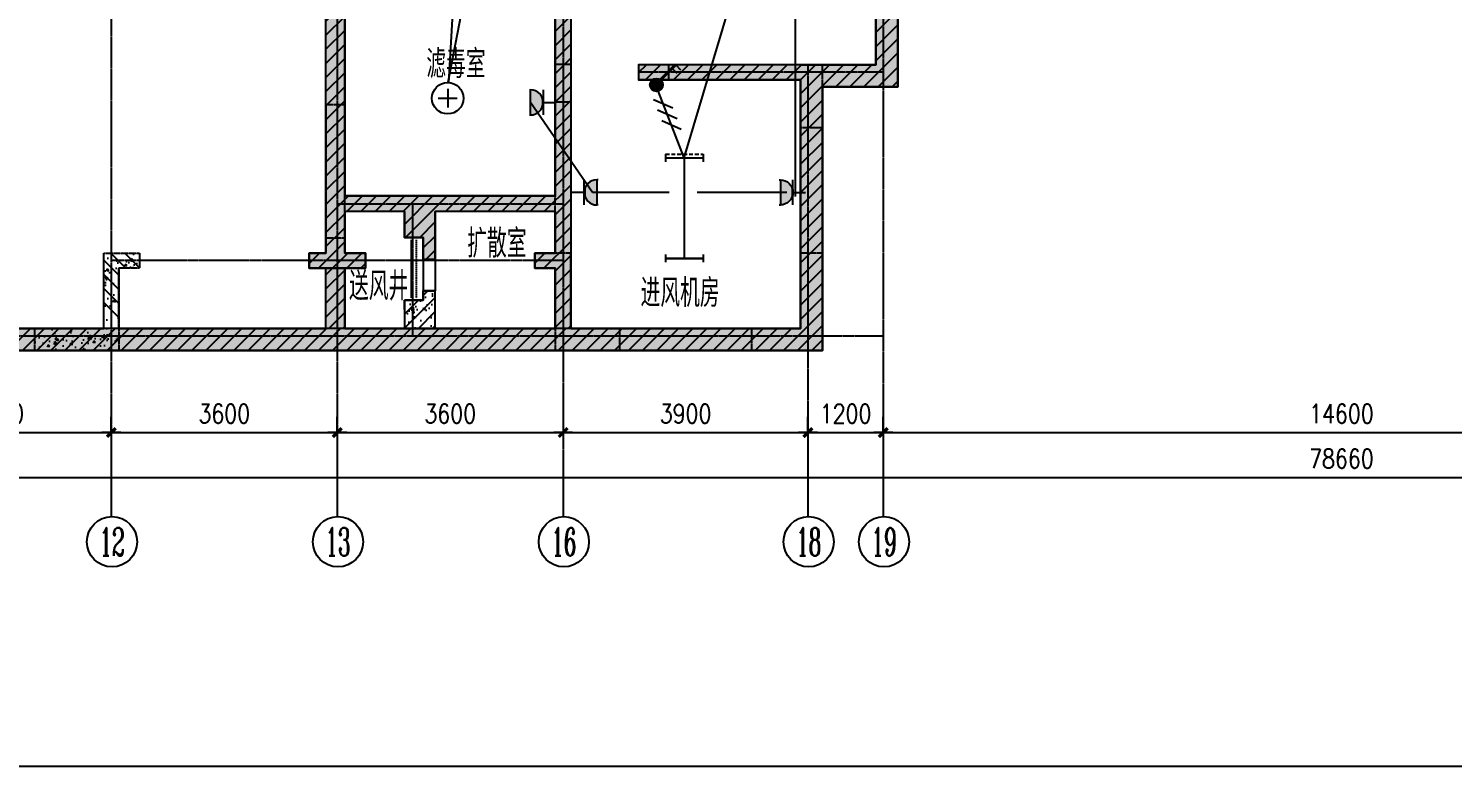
# Model space of a CAD drawing. Extents: x -170759 to 304867, y -311201 to 112352.
# Drawn here: x -78736 to -56046, y -137495 to -125740 of the extents above; entities that cross this region are included whole.
import ezdxf
from ezdxf.enums import TextEntityAlignment as Align

# ---------------------------------------------------------------- set-up
doc = ezdxf.new("R2010")
doc.units = 0
for name, pattern in [('ACAD_ISO04W100', [30.5, 24, -3, 0.5, -3]), ('DASHED', [0.75, 0.5, -0.25]), ('DOTE', [2.42, 2, -0.2, 0.02, -0.2]), ('HIDDEN', [0.375, 0.25, -0.125])]:
    doc.linetypes.add(name, pattern=pattern)
doc.layers.get('0').update_dxf_attribs({"linetype": 'CONTINUOUS'})
for name, color, linetype in [('7', 8, 'CONTINUOUS'), ('AXIS', 3, 'CONTINUOUS'), ('AXIS_TEXT', 7, 'CONTINUOUS'), ('DOTE', 251, 'CONTINUOUS'), ('EQUIP', 3, 'CONTINUOUS'), ('PUB_DIM', 3, 'CONTINUOUS'), ('TC', 253, 'CONTINUOUS'), ('TXT', 3, 'CONTINUOUS'), ('WAL', 20, 'CONTINUOUS'), ('WALL', 7, 'CONTINUOUS'), ('WIRE', 1, 'CONTINUOUS'), ('ZXX', 2, 'ACAD_ISO04W100')]:
    doc.layers.add(name, color=color, linetype=linetype)
doc.styles.add('COMPLEX', font='COMPLEX')
doc.styles.add('DIM_FONT', font='SIMPLEX.shx', dxfattribs={"width": 0.8})
doc.styles.add('HZTXT', font='txt.shx', dxfattribs={"width": 0.8, "bigfont": 'hztxt.shx'})
doc.dimstyles.new('NORMAL', dxfattribs={"dimtxt": 300, "dimasz": 1, "dimexe": 250, "dimexo": 300, "dimgap": 150, "dimtad": 1, "dimdec": 0, "dimzin": 0, "dimdsep": 46, "dimtxsty": 'DIM_FONT', "dimblk": '_DIMX', "dimblk1": '_DIMX', "dimblk2": '_DIMX', "dimsah": 1, "dimcen": 2.5, "dimclrt": 7, "dimadec": 0, "dimazin": 0, "dimtfac": 1, "dimtdec": 0, "dimtix": 1, "dimtmove": 2, "dimatfit": 3, "dimldrblk": '_DIMX', "dimfxl": 0, "dimtolj": 1, "dimtzin": 0, "dimarcsym": 0})
pattern_1 = [(50, (-108706.48, -140644.84), (364.3693, -31.8782), [38.1, -419.1]), (355, (-108706.48, -140644.84), (-70.4857, 382.1133), [30.48, -335.28]), (100.451, (-108676.1, -140647.5), (293.885, 350.2334), [32.38, -356.18]), (46.1842, (-108706.5, -140543.24), (542.158, -84.0847), [57.15, -628.65]), (96.6356, (-108661.3, -140550.25), (474.8085, 494.851), [48.57, -534.27]), (351.184, (-108706.5, -140543.24), (474.809, 494.85), [45.72, -502.92]), (21, (-108655.68, -140568.64), (303.2298, -204.531), [38.1, -419.1]), (326, (-108655.68, -140568.64), (123.604, 368.376), [30.48, -335.28]), (71.4514, (-108630.4, -140585.7), (426.833, 163.8457), [32.38, -356.18]), (37.5, (-108706.48, -140644.84), (6.1772, 169.11008), [0, -331.216, 0, -340.36, 0, -336.55]), (7.5, (-108706.48, -140644.84), (133.6393, 200.36115), [0, -194.056, 0, -323.596, 0, -128.27]), (327.5, (-108819.76, -140644.84), (271.1812, -11.4575), [0, -127, 0, -396.24, 0, -525.78]), (317.5, (-108870.56, -140644.84), (296.2584, 50.853), [0, -165.1, 0, -263.144, 0, -373.38])]

# ---------------------------------------------------------------- blocks, each defined once
blk = doc.blocks.new('_DIMX')
blk.add_line((-150, 0), (150, 0))
at = {"const_width": 50}
blk.add_lwpolyline([(-70, -70), (70, 70)], dxfattribs=at)
blk = doc.blocks.new('_AXISO')
blk.add_circle((0, 0), 0.5)
at = {"layer": 'AXIS_TEXT', "style": 'COMPLEX', "width": 1.041667}
blk.add_attdef('A', text='', height=0.56, dxfattribs=at).set_placement((-0.25, -0.28), (0.25, -0.28), align=Align.FIT)
blk = doc.blocks.new('_LINKPT1')
blk.add_line((0, 0), (0, 0))
blk = doc.blocks.new('M_Y42QFV')
for p, q in [((-0.3, 0), (0.3, 0)), ((0, 0.3), (0, -0.3))]:
    blk.add_line(p, q)
blk.add_circle((0, 0), 0.5)
for p in [(0, 0.5), (-0.5, 0), (0.5, 0), (0, -0.5)]:
    blk.add_blockref('_LINKPT1', p)
at = {"width": 0.8, "flags": 9}
blk.add_attdef('A', (0, 0), '', height=0.00002, dxfattribs=at)
blk = doc.blocks.new('M_Y4YTM')
for p, q in [((-1.2, 0.25), (-1.2, -0.25)), ((-1.2, 0), (1.2, 0)), ((1.2, 0.25), (1.2, -0.25))]:
    blk.add_line(p, q)
at = {"const_width": 0.14}
blk.add_lwpolyline([(-1.2, 0), (1.2, 0)], dxfattribs=at)
at = {"xscale": 0.002, "yscale": 0.002, "zscale": 0.002}
for p in [(-1.2, 0), (0, 0), (1.2, 0)]:
    blk.add_blockref('_LINKPT1', p, dxfattribs=at)
at = {"width": 0.8, "flags": 9}
blk.add_attdef('A', (0, 0), '', height=0.00002, dxfattribs=at)
blk = doc.blocks.new('M_X23')
for p, q in [((-0.5, 1.05), (-0.5, 1)), ((-0.5, 1), (0.5, 1)), ((0.5, 1.05), (0.5, 1)), ((0.5, 0.5), (-0.5, 0.5)), ((0, 0.5), (0, 0))]:
    blk.add_line(p, q)
blk.add_arc((0, 1), 0.5, 180, 0)
for points in [[(0.433, 0.75), (-0.433, 0.75), (0.5, 1), (-0.5, 1)], [(0.25, 0.567), (-0.25, 0.567), (0.433, 0.75), (-0.433, 0.75)], [(0, 0.5), (0, 0.5), (0.25, 0.567), (-0.25, 0.567)]]:
    blk.add_solid(points)
blk.add_blockref('_LINKPT1', (0.001, 0))
at = {"width": 0.8, "flags": 9}
blk.add_attdef('A', (0, 0), '', height=0.00002, dxfattribs=at)
blk = doc.blocks.new('_WIE3')
for p, q in [((-0.2, 0.4), (-1, -0.4)), ((0.4, 0.4), (-0.4, -0.4)), ((1, 0.4), (0.2, -0.4))]:
    blk.add_line(p, q)
at = {"width": 0.8}
blk.add_attdef('N', text='', height=1, dxfattribs=at).set_placement((-0.017, 1.056), align=Align.MIDDLE)
blk = doc.blocks.new('M_X6')
for p, q in [((0.147, 0.356), (0.625, 0.833)), ((0.512, 0.72), (0.653, 0.579)), ((0.625, 0.833), (0.766, 0.692))]:
    blk.add_line(p, q)
blk.add_circle((0, 0.208), 0.208)
for points in [[(-0.18, 0.313), (0.18, 0.313), (-0.208, 0.208), (0.208, 0.208)], [(-0.18, 0.104), (0.18, 0.104), (-0.208, 0.208), (0.208, 0.208)], [(-0.104, 0.389), (0.104, 0.389), (-0.18, 0.313), (0.18, 0.313)], [(-0.104, 0.028), (0.104, 0.028), (-0.18, 0.104), (0.18, 0.104)], [(0, 0.417), (0, 0.417), (-0.104, 0.389), (0.104, 0.389)], [(0, 0), (0, 0), (-0.104, 0.028), (0.104, 0.028)]]:
    blk.add_solid(points)
for p in [(-0.208, 0.208), (0, 0.417), (0.208, 0.208), (0, 0)]:
    blk.add_blockref('_LINKPT1', p)
at = {"width": 0.8, "flags": 9}
blk.add_attdef('A', (0, 0), '', height=0.00002, dxfattribs=at)
blk = doc.blocks.new('_Y1QMM')
at = {"linetype": 'DASHED', "ltscale": 0.5}
blk.add_line((-1.2, 0.25), (1.2, 0.25), dxfattribs=at)
for p, q in [((-1.2, 0.25), (-1.2, -0.25)), ((-1.2, 0), (1.2, 0)), ((1.2, 0.25), (1.2, -0.25))]:
    blk.add_line(p, q)
at = {"const_width": 0.14}
blk.add_lwpolyline([(-1.2, 0), (1.2, 0)], dxfattribs=at)
at = {"xscale": 0.002, "yscale": 0.002, "zscale": 0.002}
for p in [(-1.2, 0), (0, 0), (1.2, 0)]:
    blk.add_blockref('_LINKPT1', p, dxfattribs=at)
at = {"style": 'DIM_FONT', "width": 0.8, "flags": 9}
blk.add_attdef('A', (0, 0), '', height=0.00002, dxfattribs=at)

msp = doc.modelspace()

# ---------------------------------------------------------------- hatches: boundary and pattern name
at = {"layer": 'WIRE'}
h = msp.add_hatch(dxfattribs=at)
h.set_pattern_fill('AR-CONC', scale=2, style=0)
h.set_pattern_definition(pattern_1)
h.paths.add_polyline_path([(-94396.48801, -116637.31182), (-94396.48801, -116117.31182), (-97146.48801, -116117.31182), (-97146.48801, -126667.31182), (-95946.48801, -126667.31182), (-95946.48801, -130867.31182), (-66086.48801, -130867.31182), (-66086.48801, -126667.31182), (-64886.48801, -126667.31182), (-64886.48801, -124517.31182), (-64936.48801, -124517.31182), (-64936.48801, -116117.31182), (-65516.48801, -116117.31182), (-65516.48801, -116357.31182), (-65236.48801, -116357.31182), (-65236.48801, -126317.31182), (-69016.48801, -126317.31182), (-69016.48801, -126557.31182), (-66436.48801, -126557.31182), (-66436.48801, -130517.31182), (-70096.48801, -130517.31182), (-95596.48801, -130517.31182), (-95596.48801, -126317.31182), (-96796.48801, -126317.31182), (-96796.48585, -116357.31162), (-95846.48801, -116357.31182), (-95846.48801, -116637.31182), (-95596.48801, -116637.31182), (-95596.48801, -116357.31182), (-94636.48801, -116357.31182), (-94636.48801, -116637.31182)])
h = msp.add_hatch(dxfattribs=at)
h.set_pattern_fill('ANSI31', scale=50, style=0)
h.set_pattern_definition([(45, (-108706.48, -141436.6), (-112.2532, 112.2532), [])])
h.paths.add_polyline_path([(-94396.48801, -116637.31182), (-94396.48801, -116117.31182), (-97146.48801, -116117.31182), (-97146.48801, -126667.31182), (-95946.48801, -126667.31182), (-95946.48801, -130867.31182), (-66086.48801, -130867.31182), (-66086.48801, -126667.31182), (-64886.48801, -126667.31182), (-64886.48801, -124517.31182), (-64936.48801, -124517.31182), (-64936.48801, -116117.31182), (-65516.48801, -116117.31182), (-65516.48801, -116357.31182), (-65236.48801, -116357.31182), (-65236.48801, -126317.31182), (-69016.48801, -126317.31182), (-69016.48801, -126557.31182), (-66436.48801, -126557.31182), (-66436.48801, -130517.31182), (-70096.48801, -130517.31182), (-95596.48801, -130517.31182), (-95596.48801, -126317.31182), (-96796.48801, -126317.31182), (-96796.48585, -116357.31162), (-95846.48801, -116357.31182), (-95846.48801, -116637.31182), (-95596.48801, -116637.31182), (-95596.48801, -116357.31182), (-94636.48801, -116357.31182), (-94636.48801, -116637.31182)])
h = msp.add_hatch(dxfattribs=at)
h.set_pattern_fill('AR-CONC', scale=2, style=0)
h.set_pattern_definition(pattern_1)
h.paths.add_polyline_path([(-77536.48801, -125357.31182), (-77536.48801, -124517.31182), (-73996.48801, -124517.31182), (-73996.48801, -124017.31182), (-73696.48801, -124017.31182), (-73696.48801, -124517.31182), (-73216.48801, -124517.31182), (-73216.48801, -124757.31182), (-73696.48801, -124757.31182), (-73696.48801, -128407.31182), (-70346.48801, -128407.31182), (-70346.48801, -124757.31182), (-72316.48801, -124757.31182), (-72316.48801, -124517.31182), (-70346.48801, -124517.31182), (-70346.48801, -124057.31182), (-70096.48801, -124057.31182), (-70096.48801, -130517.31182), (-70346.48801, -130517.31182), (-70346.48801, -129557.31182), (-70666.48801, -129557.31182), (-70665.82192, -129317.31367), (-70346.48801, -129318.56075), (-70346.48801, -128657.31182), (-72256.4882, -128657.31182), (-72256.4882, -129417.91892), (-72446.48819, -129417.91892), (-72446.48819, -129067.91892), (-72746.48801, -129067.91892), (-72746.48801, -128657.31182), (-73696.48801, -128657.31182), (-73696.48801, -129317.31182), (-73366.48801, -129317.31182), (-73366.48801, -129557.31182), (-74266.48801, -129557.31182), (-73696.48801, -129557.31182), (-73696.48801, -130517.31182), (-73996.48801, -130517.31182), (-73996.48801, -129557.31182), (-74266.48801, -129557.31182), (-74266.48801, -129317.31182), (-73996.48801, -129317.31182), (-73996.48801, -124757.31182), (-77296.48801, -124757.31182), (-77296.48801, -125357.31182)])
h = msp.add_hatch(dxfattribs=at)
h.set_pattern_fill('ANSI31', scale=50, style=0)
h.set_pattern_definition([(45, (-107877.4, -140644.84), (-112.2532, 112.2532), [])])
h.paths.add_polyline_path([(-77536.48801, -125357.31182), (-77536.48801, -124517.31182), (-73996.48801, -124517.31182), (-73996.48801, -124017.31182), (-73696.48801, -124017.31182), (-73696.48801, -124517.31182), (-73216.48801, -124517.31182), (-73216.48801, -124757.31182), (-73696.48801, -124757.31182), (-73696.48801, -128407.31182), (-70346.48801, -128407.31182), (-70346.48801, -124757.31182), (-72316.48801, -124757.31182), (-72316.48801, -124517.31182), (-70346.48801, -124517.31182), (-70346.48801, -124057.31182), (-70096.48801, -124057.31182), (-70096.48801, -130517.31182), (-70346.48801, -130517.31182), (-70346.48801, -129557.31182), (-70666.48801, -129557.31182), (-70665.82192, -129317.31367), (-70346.48801, -129318.56075), (-70346.48801, -128657.31182), (-72256.4882, -128657.31182), (-72256.4882, -129417.91892), (-72446.48819, -129417.91892), (-72446.48819, -129067.91892), (-72746.48801, -129067.91892), (-72746.48801, -128657.31182), (-73696.48801, -128657.31182), (-73696.48801, -129317.31182), (-73366.48801, -129317.31182), (-73366.48801, -129557.31182), (-74266.48801, -129557.31182), (-73696.48801, -129557.31182), (-73696.48801, -130517.31182), (-73996.48801, -130517.31182), (-73996.48801, -129557.31182), (-74266.48801, -129557.31182), (-74266.48801, -129317.31182), (-73996.48801, -129317.31182), (-73996.48801, -124757.31182), (-77296.48801, -124757.31182), (-77296.48801, -125357.31182)])
h = msp.add_hatch(dxfattribs=at)
h.set_pattern_fill('AR-CONC', scale=2, style=0)
h.set_pattern_definition([(130, (-53326.5, -140644.84), (-364.3693, -31.8782), [38.1, -419.1]), (185, (-53326.5, -140644.84), (70.4857, 382.1133), [30.48, -335.28]), (79.549, (-53356.86, -140647.5), (-293.885, 350.2334), [32.38, -356.18]), (133.8158, (-53326.5, -140543.24), (-542.158, -84.085), [57.15, -628.65]), (83.3644, (-53371.7, -140550.25), (-474.808, 494.851), [48.57, -534.27]), (188.816, (-53326.5, -140543.24), (-474.809, 494.85), [45.72, -502.92]), (159, (-53377.3, -140568.64), (-303.2298, -204.531), [38.1, -419.1]), (214, (-53377.3, -140568.64), (-123.604, 368.376), [30.48, -335.28]), (108.5486, (-53402.57, -140585.7), (-426.833, 163.8457), [32.38, -356.18]), (142.5, (-53326.5, -140644.84), (-6.1772, 169.1101), [0, -331.216, 0, -340.36, 0, -336.55]), (172.5, (-53326.5, -140644.84), (-133.6393, 200.3611), [0, -194.056, 0, -323.596, 0, -128.27]), (212.5, (-53213.21, -140644.84), (-271.1812, -11.4575), [0, -127, 0, -396.24, 0, -525.78]), (222.5, (-53162.41, -140644.84), (-296.2584, 50.853), [0, -165.1, 0, -263.144, 0, -373.38])])
h.paths.add_polyline_path([(-78636.48801, -130867.31182), (-78636.48801, -130517.31182), (-77536.48801, -130517.31182), (-77536.48801, -129317.31182), (-76966.48801, -129317.31182), (-76966.48801, -129557.31182), (-77296.48801, -129557.31182), (-77296.48801, -130867.31182)])
h = msp.add_hatch(dxfattribs=at)
h.set_pattern_fill('AR-CONC', scale=2, style=0)
h.set_pattern_definition(pattern_1)
h.paths.add_polyline_path([(-72746.48819, -130067.91892), (-72746.48819, -130517.31182), (-72256.48819, -130517.31182), (-72256.48819, -129917.91892), (-72446.48819, -129917.91892), (-72446.48819, -130067.91892)])
h = msp.add_hatch(dxfattribs=at)
h.set_pattern_fill('ANSI31', scale=50, style=0)
h.set_pattern_definition([(45, (-109143.59, -140644.84), (-112.2532, 112.2532), [])])
h.paths.add_polyline_path([(-72746.48819, -130067.91892), (-72746.48819, -130517.31182), (-72256.48819, -130517.31182), (-72256.48819, -129917.91892), (-72446.48819, -129917.91892), (-72446.48819, -130067.91892)])

# ---------------------------------------------------------------- linework, layer by layer
msp.add_lwpolyline([(-105851.41103, -67940.96664), (-7344.01912, -67940.96664), (-7344.01912, -137495.39095), (-105851.41103, -137495.39095)], close=True)
at = {"layer": '7'}
for p, q in [((-72631.04831, -130032.29621, 0), (-72631.04831, -129108.93863, 0)), ((-72446.48819, -129417.91892, 0), (-72446.48819, -129917.91892, 0)), ((-72256.48819, -129417.91892, 0), (-72256.48819, -129917.91892, 0))]:
    msp.add_line(p, q, dxfattribs=at)
at = {"layer": 'AXIS'}
for p, q in [((-77416.48801, -132474.59961, 0), (-77416.48801, -133515.81529, 0)), ((-73816.48801, -132474.59961, 0), (-73816.48801, -133515.81529, 0)), ((-70216.48801, -132474.59961, 0), (-70216.48801, -133515.81529, 0)), ((-66316.48801, -132474.59961, 0), (-66316.48801, -133515.81529, 0)), ((-65116.48801, -132474.59961, 0), (-65116.48801, -133515.81529, 0))]:
    msp.add_line(p, q, dxfattribs=at)
at = {"layer": 'DOTE', "color": 251, "linetype": 'DOTE', "ltscale": 0.5}
for p, q in [((-65116.48801, -115866.22882, 0), (-65116.48801, -133298.01885, 0)), ((-77416.48801, -120557.31182, 0), (-77416.48801, -133298.01885, 0)), ((-73816.48801, -122117.31182, 0), (-73816.48801, -133298.01885, 0)), ((-70216.48801, -122237.31182, 0), (-70216.48801, -133298.01885, 0)), ((-66316.48801, -126317.31182, 0), (-66316.48801, -133298.01885, 0)), ((-65116.48801, -126437.31182, 0), (-69016.48801, -126437.31182, 0)), ((-70216.48801, -128537.31182, 0), (-73816.48801, -128537.31182, 0)), ((-70216.48801, -128537.31182, 0), (-72746.48801, -128537.31182, 0)), ((-72616.48801, -128537.31182, 0), (-72616.48801, -130637.31182, 0)), ((-70216.48801, -129437.31182, 0), (-77416.48801, -129437.31182, 0)), ((-96916.48801, -130637.31182, 0), (-65116.48801, -130637.31182, 0))]:
    msp.add_line(p, q, dxfattribs=at)
at = {"layer": 'WAL', "color": 2, "linetype": 'HIDDEN'}
msp.add_line((-72551.38211, -130036.49331, 0), (-72551.38211, -129108.93863, 0), dxfattribs=at)
at = {"layer": 'WALL'}
for p, q in [((-65236.48801, -126317.31182, 0), (-65236.48801, -124518.8767, 0)), ((-73996.48801, -129317.31182, 0), (-73996.48801, -124757.31182, 0)), ((-73696.48801, -128407.31182, 0), (-73696.48801, -124757.31182, 0)), ((-70346.48801, -124757.31182, 0), (-70346.48801, -128417.31182, 0)), ((-70096.48801, -124757.31182, 0), (-70096.48801, -130517.31182, 0)), ((-64886.48801, -124867.31182, 0), (-64886.48801, -126667.31182, 0)), ((-66436.48801, -126317.31182, 0), (-69016.48801, -126317.31182, 0)), ((-69016.48801, -126317.31182, 0), (-69016.48801, -126557.31182, 0)), ((-66436.48801, -126317.31182, 0), (-65236.48801, -126317.31182, 0)), ((-66436.48801, -126557.31182, 0), (-69016.48801, -126557.31182, 0)), ((-66436.48801, -130517.31182, 0), (-66436.48801, -126557.31182, 0)), ((-66086.48801, -126667.31182, 0), (-66086.48801, -130867.31182, 0)), ((-64886.48801, -126667.31182, 0), (-66086.48801, -126667.31182, 0)), ((-70346.48801, -128407.31182, 0), (-73696.48801, -128407.31182, 0)), ((-73696.48801, -129317.31182, 0), (-73696.48801, -128657.31182, 0)), ((-72746.48801, -128657.31182, 0), (-73696.48801, -128657.31182, 0)), ((-72746.48801, -128657.31182, 0), (-72746.48801, -129067.91892, 0)), ((-70346.48801, -128657.31182, 0), (-72256.4882, -128657.31182, 0)), ((-70346.48801, -128657.31182, 0), (-70346.48801, -129317.31182, 0)), ((-77536.48801, -130517.31182, 0), (-77536.48801, -129317.31182, 0)), ((-74266.48801, -129317.31182, 0), (-74266.48801, -129557.31182, 0)), ((-73996.48801, -129317.31182, 0), (-74266.48801, -129317.31182, 0)), ((-73366.48801, -129317.31182, 0), (-73696.48801, -129317.31182, 0)), ((-73366.48801, -129317.31182, 0), (-73366.48801, -129557.31182, 0)), ((-70666.48801, -129317.31182, 0), (-70666.48801, -129557.31182, 0)), ((-70666.48801, -129317.31182, 0), (-70666.48801, -129557.31182, 0)), ((-70336.48801, -129317.31182, 0), (-70666.48801, -129317.31182, 0)), ((-70336.48801, -129317.31182, 0), (-70666.48801, -129317.31182, 0)), ((-70336.48801, -129317.31182, 0), (-70666.48801, -129317.31182, 0)), ((-77296.48801, -130517.31182, 0), (-77296.48801, -129557.31182, 0)), ((-73936.48801, -129557.31182, 0), (-74266.48801, -129557.31182, 0)), ((-73696.48801, -130517.31182, 0), (-73696.48801, -129557.31182, 0)), ((-73366.48801, -129557.31182, 0), (-73696.48801, -129557.31182, 0)), ((-70336.48801, -129557.31182, 0), (-70666.48801, -129557.31182, 0)), ((-70336.48801, -129557.31182, 0), (-70666.48801, -129557.31182, 0)), ((-70336.48801, -129557.31182, 0), (-70666.48801, -129557.31182, 0)), ((-70346.48801, -129557.31182, 0), (-70346.48801, -130517.31182, 0)), ((-72746.48819, -130067.91892, 0), (-72746.48819, -130517.31182, 0)), ((-72746.48801, -130217.31182, 0), (-72746.48801, -130067.91892, 0)), ((-82966.48801, -130517.31182, 0), (-77536.48801, -130517.31182, 0)), ((-77536.48801, -130517.31182, 0), (-78766.48801, -130517.31182, 0)), ((-77296.48801, -130517.31182, 0), (-73996.48801, -130517.31182, 0)), ((-73696.48801, -130517.31182, 0), (-72746.48819, -130517.31182, 0)), ((-72256.48819, -130517.31182, 0), (-70346.48801, -130517.31182, 0)), ((-70096.48801, -130517.31182, 0), (-66436.48801, -130517.31182, 0)), ((-67216.48801, -130517.31182, 0), (-66436.48801, -130517.31182, 0)), ((-67216.48801, -130517.31182, 0), (-66436.48801, -130517.31182, 0)), ((-66086.48801, -130867.31182, 0), (-95946.48801, -130867.31182, 0)), ((-95946.48801, -130867.31182, 0), (-66086.48801, -130867.31182, 0))]:
    msp.add_line(p, q, dxfattribs=at)
at = {"layer": 'WALL', "color": 7}
for p, q in [((-72256.48819, -129417.91892, 0), (-72256.4882, -128657.31182, 0)), ((-72746.48801, -129067.91892, 0), (-72446.48819, -129067.91892, 0)), ((-72446.48819, -129067.91892, 0), (-72446.48819, -129417.91892, 0)), ((-72446.48819, -129417.91892, 0), (-72446.48819, -129067.91892, 0)), ((-72446.48819, -129417.91892, 0), (-72256.48819, -129417.91892, 0)), ((-72446.48819, -129917.91892, 0), (-72446.48819, -130067.91892, 0)), ((-72446.48819, -129917.91892, 0), (-72256.48819, -129917.91892, 0)), ((-72446.48819, -130067.91892, 0), (-72446.48819, -129917.91892, 0)), ((-72746.48819, -130067.91892, 0), (-72446.48819, -130067.91892, 0))]:
    msp.add_line(p, q, dxfattribs=at)
at = {"layer": 'WIRE'}
for p, q in [((-71875.18008, -123658.35419), (-72042.88206, -126601.27552)), ((-71724.40468, -124902.69696, 0), (-72057.10521, -126600.87059)), ((-68286.3857, -127802.12219), (-67438.75799, -124956.08941)), ((-66519.11623, -124956.08941, 0), (-66519.11623, -128418.30403, 0)), ((-68286.3857, -127802.12219), (-68705.07329, -126735.04444, 0)), ((-69750.70111, -128350.64905, 0), (-70734.99023, -126917.6592, 0)), ((-68286.3857, -127802.12219), (-68286.3857, -129402.10196)), ((-68529.10269, -128350.64905, 0), (-69750.70111, -128350.64905, 0)), ((-66655.71877, -128350.64905, 0), (-68080.76329, -128350.64905, 0))]:
    msp.add_line(p, q, dxfattribs=at)
at = {"layer": 'WIRE', "color": 7}
for p, q in [((-77186.38063, -129557.31182, 0), (-77426.38063, -129317.31182, 0)), ((-76966.48801, -129552.69804, 0), (-77201.87423, -129317.31182, 0)), ((-76966.48801, -129328.19164, 0), (-76977.36782, -129317.31182, 0)), ((-77296.48801, -129671.71085, 0), (-77536.48801, -129431.71085, 0)), ((-73996.48801, -130517.31182, 0), (-73996.48801, -129557.31182, 0)), ((-77296.48801, -129896.21725, 0), (-77536.48801, -129656.21725, 0)), ((-77296.48801, -130120.72365, 0), (-77536.48801, -129880.72365, 0)), ((-72256.48819, -130517.31182, 0), (-72256.48819, -129917.91892, 0)), ((-77296.48801, -130345.23005, 0), (-77536.48801, -130105.23005, 0))]:
    msp.add_line(p, q, dxfattribs=at)
at = {"layer": 'WIRE', "color": 7, "elevation": 0}
for points in [[(-95946.48801, -130867.31182), (-66086.48801, -130867.31182), (-66086.48801, -126667.31182), (-64886.48801, -126667.31182), (-64886.48801, -124517.31182), (-64936.48801, -124517.31182), (-64936.48801, -116117.31182), (-65516.48801, -116117.31182), (-65516.48801, -116357.31182), (-65236.48801, -116357.31182), (-65236.48801, -126317.31182), (-69016.48801, -126317.31182), (-69016.48801, -126557.31182), (-66436.48801, -126557.31182), (-66436.48801, -130517.31182), (-70096.48801, -130517.31182), (-95596.48801, -130517.31182)], [(-70096.48801, -124057.31182), (-70096.48801, -130517.31182), (-70346.48801, -130517.31182), (-70346.48801, -129557.31182), (-70666.48801, -129557.31182), (-70665.82192, -129317.31367), (-70346.48801, -129318.56075), (-70346.48801, -128657.31182), (-72256.4882, -128657.31182), (-72256.4882, -129417.91892), (-72446.48819, -129417.91892), (-72446.48819, -129067.91892), (-72746.48801, -129067.91892), (-72746.48801, -128657.31182), (-73696.48801, -128657.31182), (-73696.48801, -129317.31182), (-73366.48801, -129317.31182), (-73366.48801, -129557.31182), (-74266.48801, -129557.31182), (-73696.48801, -129557.31182), (-73696.48801, -130517.31182), (-73996.48801, -130517.31182), (-73996.48801, -129557.31182), (-74266.48801, -129557.31182), (-74266.48801, -129317.31182), (-73996.48801, -129317.31182), (-73996.48801, -124757.31182)], [(-73696.48801, -124757.31182), (-73696.48801, -128407.31182), (-70346.48801, -128407.31182), (-70346.48801, -124757.31182)]]:
    msp.add_lwpolyline(points, dxfattribs=at)
msp.add_lwpolyline([(-72746.48819, -130067.91892), (-72746.48819, -130517.31182), (-72256.48819, -130517.31182), (-72256.48819, -129917.91892), (-72446.48819, -129917.91892), (-72446.48819, -130067.91892)], close=True, dxfattribs=at)
at = {"layer": 'ZXX', "color": 30}
for p, q in [((-68536.48801, -126317.31182, 0), (-68536.48801, -126557.31182, 0)), ((-70346.48801, -126908.55869, 0), (-70096.48801, -126908.55869, 0)), ((-73696.48801, -129077.31182, 0), (-73996.48801, -129077.31182, 0))]:
    msp.add_line(p, q, dxfattribs=at)
at = {"layer": 'ZXX', "color": 30, "elevation": 0}
for points in [[(-70346.48801, -129318.56075), (-70346.48801, -126308.65229), (-70096.48801, -126308.65229), (-70096.48801, -129318.56075), (-70346.48801, -129318.56075)], [(-66436.48801, -127317.31182), (-66086.48801, -127317.31182), (-66086.48801, -126317.31182), (-69016.48801, -126317.31182), (-69016.48801, -126557.31182), (-66436.48801, -126557.31182), (-66436.48801, -127317.31182)], [(-73366.48801, -129557.31182), (-73366.48801, -129317.31182), (-73696.48801, -129317.31182), (-73696.48801, -126957.31182), (-73996.48801, -126957.31182), (-73996.48801, -129317.31182), (-74266.48801, -129317.31182), (-74266.48801, -129557.31182), (-73366.48801, -129557.31182)], [(-78636.48801, -130867.31182), (-78636.48801, -130517.31182), (-77536.48801, -130517.31182), (-77536.48801, -129317.31182), (-76966.48801, -129317.31182), (-76966.48801, -129557.31182), (-77296.48801, -129557.31182), (-77296.48801, -130867.31182), (-78636.48801, -130867.31182)], [(-69316.48801, -130867.31182), (-69316.48801, -130517.31182), (-70096.48801, -130517.31182), (-70096.48801, -129318.8938), (-70666.48801, -129317.31182), (-70666.48801, -129557.31182), (-70346.48801, -129557.31182), (-70346.48801, -130867.31182), (-69316.48801, -130867.31182)], [(-66086.48801, -129317.31182), (-66436.48801, -129317.31182), (-66436.48801, -130517.31182), (-67216.48801, -130517.31182), (-67216.48801, -130867.31182), (-66086.48801, -130867.31182), (-66086.48801, -129317.31182)]]:
    msp.add_lwpolyline(points, dxfattribs=at)

# ---------------------------------------------------------------- block references
at = {"layer": 'AXIS'}
ref = msp.add_blockref('_AXISO', (-77405.38142, -133915.66106, 0), dxfattribs=dict(at, xscale=800, yscale=800, zscale=800))
ref.add_attrib('A', '12', dxfattribs={"layer": 'AXIS_TEXT', "height": 448, "style": 'COMPLEX', "width": 0.646552}).set_placement((-77605.38142, -134139.66106, 0), (-77205.38142, -134139.66106, 0), align=Align.FIT)
ref = msp.add_blockref('_AXISO', (-73805.38142, -133915.66106, 0), dxfattribs=dict(at, xscale=800, yscale=800, zscale=800))
ref.add_attrib('A', '13', dxfattribs={"layer": 'AXIS_TEXT', "height": 448, "style": 'COMPLEX', "width": 0.646552}).set_placement((-74005.38142, -134139.66106, 0), (-73605.38142, -134139.66106, 0), align=Align.FIT)
ref = msp.add_blockref('_AXISO', (-70205.38142, -133915.66106, 0), dxfattribs=dict(at, xscale=800, yscale=800, zscale=800))
ref.add_attrib('A', '16', dxfattribs={"layer": 'AXIS_TEXT', "height": 448, "style": 'COMPLEX', "width": 0.646552}).set_placement((-70405.38142, -134139.66106, 0), (-70005.38142, -134139.66106, 0), align=Align.FIT)
ref = msp.add_blockref('_AXISO', (-66305.38142, -133915.66106, 0), dxfattribs=dict(at, xscale=800, yscale=800, zscale=800))
ref.add_attrib('A', '18', dxfattribs={"layer": 'AXIS_TEXT', "height": 448, "style": 'COMPLEX', "width": 0.646552}).set_placement((-66505.38142, -134139.66106, 0), (-66105.38142, -134139.66106, 0), align=Align.FIT)
ref = msp.add_blockref('_AXISO', (-65105.38142, -133915.66106, 0), dxfattribs=dict(at, xscale=800, yscale=800, zscale=800))
ref.add_attrib('A', '19', dxfattribs={"layer": 'AXIS_TEXT', "height": 448, "style": 'COMPLEX', "width": 0.646552}).set_placement((-65305.38142, -134139.66106, 0), (-64905.38142, -134139.66106, 0), align=Align.FIT)
at = {"layer": 'EQUIP'}
for name, p, xscale, yscale, zscale in [('M_X6', (-68731.11496, -126742.02229, 0), 500, 500, 500), ('M_Y42QFV', (-72057.10521, -126850.87059), 500, 500, 500), ('_Y1QMM', (-68286.3857, -127802.12219), 250, 250, 250), ('M_Y4YTM', (-68286.3857, -129402.10196), 250, 250, 250)]:
    msp.add_blockref(name, p, dxfattribs=dict(at, xscale=xscale, yscale=yscale, zscale=zscale))
at = {"layer": 'EQUIP', "yscale": 400, "zscale": 400}
for p, xscale, rotation in [((-70334.99023, -126917.6592, 0), 400, 90), ((-70081.77485, -128350.64905, 0), 400, 270), ((-66355.71877, -128350.64905, 0), -400, 90)]:
    msp.add_blockref('M_X23', p, dxfattribs=dict(at, xscale=xscale, rotation=rotation))
at = {"layer": 'PUB_DIM', "xscale": 299.9999999999973, "yscale": 300, "zscale": 300, "rotation": 291.4234999999994}
msp.add_blockref('_WIE3', (-68557.49422, -127111.16818, 0), dxfattribs=at)

# ---------------------------------------------------------------- texts
at = {"layer": 'TXT', "color": 3, "linetype": 'Continuous', "style": 'HZTXT', "width": 0.7}
for s, p in [('滤毒室', (-72398.20383, -126530.08715)), ('送风井', (-73629.6331, -130068.66527, 0)), ('进风机房', (-68984.03293, -130177.28987))]:
    msp.add_text(s, height=450, dxfattribs=at).set_placement(p)
msp.add_text('扩散室', height=450, rotation=0.000000005, dxfattribs=at).set_placement((-71744.94768, -129390.08661, 0))

# ---------------------------------------------------------------- dimensions: what is measured, and where the dimension line sits
at = {"layer": 'AXIS'}
msp.add_linear_dim(base=(-50516.48801, -132175.56494), p1=(-65116.48801, -131236.69583, 0), p2=(-50516.48801, -131236.69583, 0), dimstyle='NORMAL', dxfattribs=at).render()
at = {"layer": 'TC'}
msp.add_linear_dim(base=(-18486.48801, -132890.93521), p1=(-97146.48801, -130937.31182), p2=(-18486.48801, -130637.31182), dimstyle='NORMAL', dxfattribs=at).render()
for base, p1, p2 in [((-77416.48801, -132175.56494), (-81016.48801, -132474.59961, 0), (-77416.48801, -132474.59961, 0)), ((-73816.48801, -132175.56494), (-77416.48801, -132474.59961, 0), (-73816.48801, -132474.59961, 0)), ((-70216.48801, -132175.56494), (-73816.48801, -132474.59961, 0), (-70216.48801, -132175.56494, 0)), ((-66316.48801, -132175.56494), (-70216.48801, -132175.56494, 0), (-66316.48801, -132474.59961, 0)), ((-65116.48801, -132175.56494), (-66316.48801, -132474.59961, 0), (-65116.48801, -132474.59961, 0))]:
    msp.add_linear_dim(base=base, p1=p1, p2=p2, dimstyle='NORMAL', override={"dimse1": 1}, dxfattribs=at).render()

doc.saveas('drawing.dxf')
